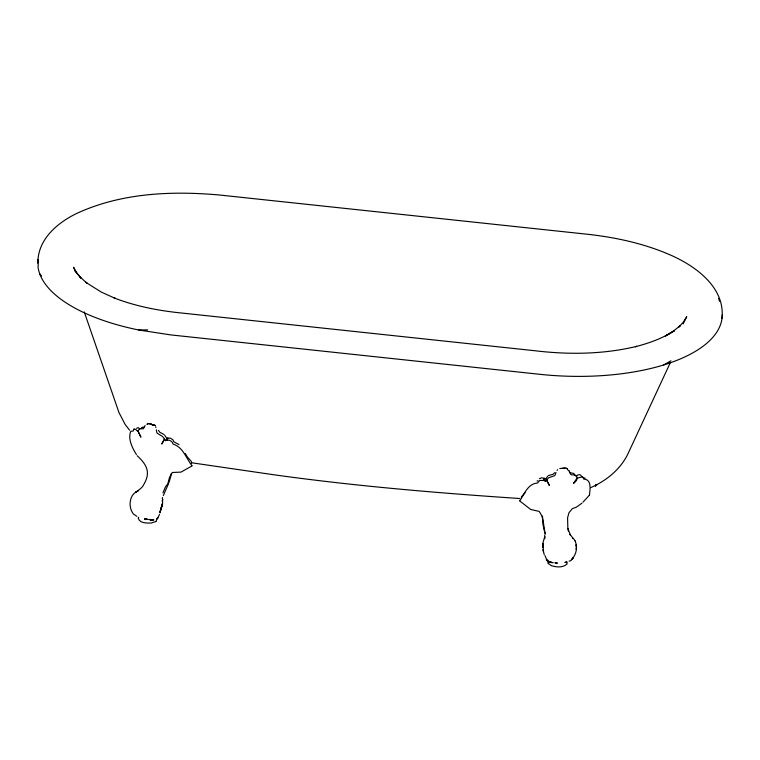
<?xml version="1.0" encoding="UTF-8"?>
<svg xmlns="http://www.w3.org/2000/svg" width="760" height="760" viewBox="0 0 760 760"><rect width="100%" height="100%" fill="white"/><g stroke="black" fill="none" stroke-linecap="round" stroke-linejoin="round"><path stroke-width="1.14" d="M545.832 480.928L545.253 481.147L544.768 478.496M542.83 545.395L542.925 544.806L542.83 546.402L543.2 543.704L543.01 547.523L542.953 542.82L544.758 536.607L544.673 538.659L544.644 535.42M545.253 481.147L544.264 480.5L544.341 478.258L541.605 477.812L539.353 478.648M575.149 475.399L573.819 473.461L569.468 472.587M595.45 486.181L595.469 486.02A3.923 2.973 59.2 0 1 595.831 484.633M191.596 462.574L191.32 461.415L187.615 457.33M37.772 263.093A157.652 67.374 2.7 0 1 38 259.578C39.511 238.041 58.054 222.613 76.095 213.74C120.621 192.898 171.418 190.693 219.668 195.025L588.99 234.422C616.293 237.566 643.425 243.456 668.762 254.296L670.244 254.933C695.381 265.905 725.278 287.223 722 318.326M545.841 480.918L548.701 477.745L554.619 475.665A1.368 1.159 -12.4 0 0 555 475.219L556.025 472.463M192.023 465.756C186.228 458.603 183.302 447.231 173.137 444.125C172.53 441.037 168.445 439.033 165.68 440.629L162.573 436.525L157.225 433.238A1.368 1.073 42.7 0 1 156.902 432.715L156.322 429.799M542.849 545.556L543.048 544.236L542.915 546.402L543.02 543.989L543.067 546.45M162.307 501.182L162.564 499.282L162.564 503.975L159.904 512.192M160.046 511.822L161.861 505.723L160.008 512.839M162.327 501.229L162.697 499.51M159.571 514.406L157.006 519.336A3.923 2.973 59.2 0 0 156.18 521.322L156.123 521.54M542.906 544.939L543.495 551.703L543.02 549.471M171.342 473.423C170.107 481.46 166.364 488.176 163.314 495.596M167.219 440.097L167.827 438.064L170.468 438.197L172.928 439.812L173.916 441.854L179.037 444.59M191.558 462.707L191.121 463.505M162.934 492.812L165.48 486.828L167.798 483.949L169.489 477.413L172.349 472.483L181.013 472.112L191.947 465.956M543.666 480.291L544.341 478.258M137.702 431.376L139.583 428.801L143.327 428.773L145.15 425.476M546.421 478.002L547.789 476.083M161.395 508.089L160.768 509.808L160.958 509.286M162.232 498.512L162.602 497.524M567.017 563.758L567.093 561.953M136.582 428.374L138.073 427.576L139.831 428.916M138.291 517.987L138.624 517.246M144.514 483.18C151.05 471.257 145.682 463.714 137.17 455.696M683.126 323.902L686.736 316.711L683.477 321.945L678.956 326.971L680.38 325.536L672.686 331.664L665.389 336.034L674.319 330.676C662.492 338.447 649.021 343.197 635.398 346.712L636.652 346.38C603.601 354.35 569.097 354.806 535.448 350.797L181.013 312.959C158.213 310.65 135.518 306.213 114.085 297.939L115.434 298.471L101.222 292.058L85.623 282.207L87.144 283.375L79.686 276.573L75.287 271.073L80.949 278.169L79.686 276.573M670.406 362.472L627.522 454.736C619.846 469.898 606.005 480.918 590.663 487.644M164.483 439.005L161.737 444.02L164.502 439.28M166.639 440.183L167.827 438.064M554.705 472.653L553.137 474.24L548.549 475.56M589.447 495.111C590.026 489.734 591.954 479.303 583.822 479.142L582.815 476.995M165.68 440.629L167.409 438.216M569.088 561.156L570.617 560.737C574.208 557.232 576.621 552.33 576.469 547.247L576.356 549.575C576.783 544.511 575.653 540.075 572.575 537.852M144.191 483.712C142.31 488.747 137.161 490.57 133.618 493.924C128.991 499.092 128.905 508.221 133.351 513.94L136.857 516.344M138.064 431.062L140.913 437.199L137.968 431.224M589.408 495.168L582.977 502.17M577.182 477.888L573.496 483.379C579.12 479.579 578.189 474.135 571.491 474.858L570.408 473.936L569.202 470.782M525.084 492.756L521.521 496.669L521.35 497.772M557.08 470.383L557.621 469.699M141.056 428.555L142.196 427.376M573.334 557.517L571.558 559.731L573.154 557.745M595.84 485.849L596.781 484.927M576.014 476.273C577.23 474.715 580.725 473.689 581.4 476.226M566.798 564.224C562.656 567.948 556.092 567.207 551.181 565.601M581.951 503.186L576.394 507.157L572.394 508.601L568.964 512.762L567.577 517.864L567.853 528.38M546.05 478.486L545.271 478.885M158.07 517.94L156.636 518.842M672.686 331.664L674.319 330.676M663.717 364.933L670.957 360.8M133.921 429.077L133.209 431.034L130.796 431.272C127.651 438.776 132.24 447.906 136.42 454.499M155.762 521.626L152.351 522.595M566.599 561.906L564.899 562.466L566.114 562.163M537.092 480.994L537.975 480.719M142.215 427.376L143.963 427.13M134.178 428.953L135.784 429.466L137.665 431.376M562.134 468.416L565.506 468.008L559.788 468.53M151.81 522.966C147.487 523.193 139.773 523.526 138.263 518.263M37.981 266.637A157.652 67.374 2.7 0 0 138.7 329.992L147.677 329.887M519.669 498.512C437.123 492.964 354.635 486.077 272.678 474.601L191.596 462.773M152.038 519.831L150.071 519.631L153.881 519.954L148.77 519.46L152.446 519.878L150.224 519.631M549.1 561.63L549.765 562.295L553.119 562.628L549.147 562.172M547.628 559.968L549.765 562.295L551.836 562.505M549.765 562.295L552.083 562.552L548.976 562.134M138.7 329.992L170.496 334.875L539.923 374.319A157.652 67.374 2.7 0 0 722.228 314.82M582.464 477.327L585.153 478.22M582.454 476.805L577.353 478.135M544.264 480.5L539.799 480.424L537.472 483.018C527.639 483.73 524.39 494.37 519.726 500.745M149.445 423.615L155.43 425.59M550.696 565.126L548.302 563.531M166.915 438.501L164.654 435.185M163.97 434.501L159.799 432.24L158.46 430.35M572.936 538.175L570 534.289L570.475 535.173L568.024 528.95M567.938 470.041L568.727 470.82M39.691 273.724L41.515 275.975M547.114 560.528L544.958 555.55M129.627 430.198L125.077 424.337L118.987 412.594L84.246 311.923M548.14 563.436L548.093 563.16A3.923 3.391 -33 0 0 547.361 561.003L546.278 559.474M185.924 454.774L187.188 456.684M519.831 501.001L530.642 509.438L539.125 511.394C544.084 517.636 543.295 526.3 545.281 533.634M76.598 272.707L73.568 267.188L75.259 271.358M546.535 480.063L549.328 485.402L546.573 479.798M185.335 453.539L185.763 454.433M155.686 426.787L155.961 427.566M544.245 554.61L543.267 550.639M718.646 298.376L719.482 301.273M567.891 528.504L568.423 531.221M545.177 534.327L542.915 524.324L542.526 516.002M38 259.578L38.209 265.876M161.851 504.887L161.434 507.917L161.7 504.098L161.661 506.806L161.851 504.887M567.216 468.815L566.342 468.151L567.625 469.091L567.245 468.777M148.466 423.652L147.098 424.194L148.466 423.652M137.408 491.321L135.764 492.081L138.111 491.026L137.408 491.321M557.279 563.065L555.066 562.827L557.279 563.065M146.822 519.241L144.647 519.023L146.822 519.241M147.459 519.308L145.16 518.966L147.459 519.308M155.258 425.524L152.142 424.65L155.258 425.524M152.266 424.669L149.464 423.633L152.209 424.65M575.016 540.806L575.016 540.759M576.375 545.936L576.165 544.644L576.498 546.867L576.375 545.936M162.526 502.198L162.526 502.198"/></g></svg>
